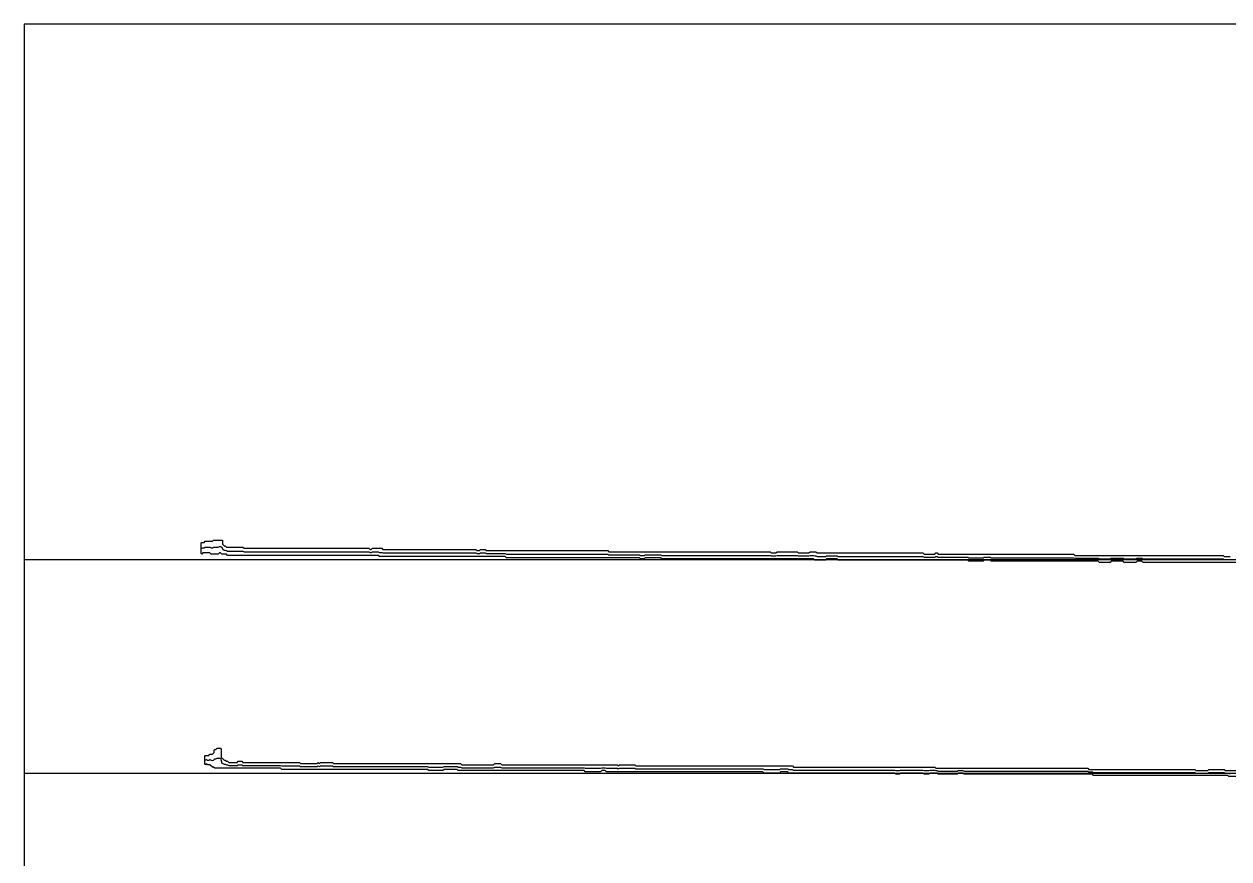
# Model space of a CAD drawing. Extents: x 0 to 57.2, y 0 to 39.6.
# Drawn here: x 0 to 28.58, y 19.8 to 39.6 of the extents above; entities that cross this region are included whole.
import ezdxf

# ---------------------------------------------------------------- set-up
doc = ezdxf.new("R2010")
doc.units = 13
for name, color, linetype in [('DESIGN_SCAN_PATH', 5, 'Continuous'), ('SEM_FRAME', 8, 'Continuous'), ('SEM_OBSERVED_CENTERLINES', 3, 'Continuous'), ('SEM_OBSERVED_CONTOURS', 2, 'Continuous')]:
    doc.layers.add(name, color=color, linetype=linetype)

msp = doc.modelspace()

# ---------------------------------------------------------------- linework, layer by layer
at = {"layer": 'DESIGN_SCAN_PATH'}
for points in [[(0, 26.90524), (50, 26.90524)], [(50, 21.82562), (0, 21.82562)]]:
    msp.add_lwpolyline(points, dxfattribs=at)
at = {"layer": 'SEM_FRAME'}
msp.add_lwpolyline([(0, 0), (57.15968, 0), (57.15968, 39.60429), (0, 39.60429)], close=True, dxfattribs=at)
at = {"layer": 'SEM_OBSERVED_CENTERLINES'}
for points in [[(4.21441, 27.170385), (4.24232, 27.18434), (4.27023, 27.18434), (4.29814, 27.198295), (4.32605, 27.198295), (4.35396, 27.198295), (4.38187, 27.198295), (4.40978, 27.198295), (4.43769, 27.18434), (4.4656, 27.18434), (4.49351, 27.198295), (4.52142, 27.198295), (4.54933, 27.198295), (4.57724, 27.198295), (4.60515, 27.198295), (4.63306, 27.21225), (4.66097, 27.21225), (4.68888, 27.198295), (4.71679, 27.142475), (4.7447, 27.12852), (4.77261, 27.12852), (4.80052, 27.114565), (4.82843, 27.10061), (4.85634, 27.10061), (4.88425, 27.10061), (4.91216, 27.10061), (4.94007, 27.10061), (4.96798, 27.10061), (4.99589, 27.10061), (5.0238, 27.10061), (5.05171, 27.10061), (5.07962, 27.10061), (5.10753, 27.10061), (5.13544, 27.10061), (5.16335, 27.10061), (5.19126, 27.10061), (5.21917, 27.086655), (5.24708, 27.086655), (5.27499, 27.086655), (5.3029, 27.086655), (5.33081, 27.086655), (5.35872, 27.086655), (5.38663, 27.086655), (5.41454, 27.086655), (5.44245, 27.086655), (5.47036, 27.086655), (5.49827, 27.086655), (5.52618, 27.086655), (5.55409, 27.086655), (5.582, 27.086655), (5.60991, 27.086655), (5.63782, 27.086655), (5.66573, 27.086655), (5.69364, 27.086655), (5.72155, 27.086655), (5.74946, 27.086655), (5.77737, 27.086655), (5.80528, 27.086655), (5.83319, 27.086655), (5.8611, 27.086655), (5.88901, 27.086655), (5.91692, 27.086655), (5.94483, 27.086655), (5.97274, 27.086655), (6.00065, 27.086655), (6.02856, 27.086655), (6.05647, 27.086655), (6.08438, 27.086655), (6.11229, 27.086655), (6.1402, 27.086655), (6.16811, 27.086655), (6.19602, 27.086655), (6.22393, 27.086655), (6.25184, 27.086655), (6.27975, 27.086655), (6.30766, 27.086655), (6.33557, 27.086655), (6.36348, 27.086655), (6.39139, 27.086655), (6.4193, 27.086655), (6.44721, 27.086655), (6.47512, 27.086655), (6.50303, 27.086655), (6.53094, 27.086655), (6.55885, 27.086655), (6.58676, 27.086655), (6.61467, 27.086655), (6.64258, 27.086655), (6.67049, 27.086655), (6.6984, 27.086655), (6.72631, 27.086655), (6.75422, 27.086655), (6.78213, 27.086655), (6.81004, 27.086655), (6.83795, 27.086655), (6.86586, 27.086655), (6.89377, 27.086655), (6.92168, 27.086655), (6.94959, 27.086655), (6.9775, 27.086655), (7.00541, 27.086655), (7.03332, 27.086655), (7.06123, 27.086655), (7.08914, 27.086655), (7.11705, 27.086655), (7.14496, 27.086655), (7.17287, 27.086655), (7.20078, 27.086655), (7.22869, 27.086655), (7.2566, 27.086655), (7.28451, 27.086655), (7.31242, 27.086655), (7.34033, 27.086655), (7.36824, 27.086655), (7.39615, 27.086655), (7.42406, 27.086655), (7.45197, 27.086655), (7.47988, 27.086655), (7.50779, 27.086655), (7.5357, 27.086655), (7.56361, 27.086655), (7.59152, 27.086655), (7.61943, 27.086655), (7.64734, 27.086655), (7.67525, 27.086655), (7.70316, 27.086655), (7.73107, 27.086655), (7.75898, 27.086655), (7.78689, 27.086655), (7.8148, 27.086655), (7.84271, 27.086655), (7.87062, 27.086655), (7.89853, 27.086655), (7.92644, 27.086655), (7.95435, 27.086655), (7.98226, 27.086655), (8.01017, 27.086655), (8.03808, 27.086655), (8.06599, 27.086655), (8.0939, 27.086655), (8.12181, 27.086655), (8.14972, 27.086655), (8.17763, 27.086655), (8.20554, 27.0727), (8.23345, 27.0727), (8.26136, 27.086655), (8.28927, 27.086655), (8.31718, 27.086655), (8.34509, 27.086655), (8.373, 27.086655), (8.40091, 27.086655), (8.42882, 27.0727), (8.45673, 27.0727), (8.48464, 27.0727), (8.51255, 27.058745), (8.54046, 27.058745), (8.56837, 27.058745), (8.59628, 27.058745), (8.62419, 27.058745), (8.6521, 27.058745), (8.68001, 27.058745), (8.70792, 27.058745), (8.73583, 27.058745), (8.76374, 27.058745), (8.79165, 27.058745), (8.81956, 27.058745), (8.84747, 27.058745), (8.87538, 27.058745), (8.90329, 27.058745), (8.9312, 27.058745), (8.95911, 27.058745), (8.98702, 27.058745), (9.01493, 27.058745), (9.04284, 27.058745), (9.07075, 27.058745), (9.09866, 27.058745), (9.12657, 27.058745), (9.15448, 27.058745), (9.18239, 27.058745), (9.2103, 27.058745), (9.23821, 27.058745), (9.26612, 27.058745), (9.29403, 27.058745), (9.32194, 27.058745), (9.34985, 27.058745), (9.37776, 27.058745), (9.40567, 27.058745), (9.43358, 27.058745), (9.46149, 27.058745), (9.4894, 27.058745), (9.51731, 27.058745), (9.54522, 27.058745), (9.57313, 27.058745), (9.60104, 27.058745), (9.62895, 27.058745), (9.65686, 27.058745), (9.68477, 27.058745), (9.71268, 27.058745), (9.74059, 27.058745), (9.7685, 27.058745), (9.79641, 27.058745), (9.82432, 27.058745), (9.85223, 27.058745), (9.88014, 27.058745), (9.90805, 27.058745), (9.93596, 27.058745), (9.96387, 27.058745), (9.99178, 27.058745), (10.01969, 27.058745), (10.0476, 27.058745), (10.07551, 27.058745), (10.10342, 27.058745), (10.13133, 27.058745), (10.15924, 27.058745), (10.18715, 27.058745), (10.21506, 27.058745), (10.24297, 27.058745), (10.27088, 27.058745), (10.29879, 27.058745), (10.3267, 27.058745), (10.35461, 27.058745), (10.38252, 27.058745), (10.41043, 27.058745), (10.43834, 27.058745), (10.46625, 27.058745), (10.49416, 27.058745), (10.52207, 27.058745), (10.54998, 27.058745), (10.57789, 27.058745), (10.6058, 27.058745), (10.63371, 27.058745), (10.66162, 27.058745), (10.68953, 27.058745), (10.71744, 27.058745), (10.74535, 27.04479), (10.77326, 27.04479), (10.80117, 27.04479), (10.82908, 27.058745), (10.85699, 27.058745), (10.8849, 27.058745), (10.91281, 27.058745), (10.94072, 27.058745), (10.96863, 27.04479), (10.99654, 27.04479), (11.02445, 27.04479), (11.05236, 27.04479), (11.08027, 27.04479), (11.10818, 27.04479), (11.13609, 27.04479), (11.164, 27.04479), (11.19191, 27.04479), (11.21982, 27.04479), (11.24773, 27.04479), (11.27564, 27.04479), (11.30355, 27.04479), (11.33146, 27.04479), (11.35937, 27.04479), (11.38728, 27.04479), (11.41519, 27.04479), (11.4431, 27.030835), (11.47101, 27.030835), (11.49892, 27.030835), (11.52683, 27.030835), (11.55474, 27.030835), (11.58265, 27.030835), (11.61056, 27.030835), (11.63847, 27.030835), (11.66638, 27.030835), (11.69429, 27.030835), (11.7222, 27.030835), (11.75011, 27.030835), (11.77802, 27.030835), (11.80593, 27.030835), (11.83384, 27.030835), (11.86175, 27.030835), (11.88966, 27.030835), (11.91757, 27.030835), (11.94548, 27.030835), (11.97339, 27.030835), (12.0013, 27.030835), (12.02921, 27.030835), (12.05712, 27.030835), (12.08503, 27.030835), (12.11294, 27.030835), (12.14085, 27.030835), (12.16876, 27.030835), (12.19667, 27.030835), (12.22458, 27.030835), (12.25249, 27.030835), (12.2804, 27.030835), (12.30831, 27.030835), (12.33622, 27.030835), (12.36413, 27.030835), (12.39204, 27.030835), (12.41995, 27.030835), (12.44786, 27.030835), (12.47577, 27.030835), (12.50368, 27.030835), (12.53159, 27.030835), (12.5595, 27.030835), (12.58741, 27.030835), (12.61532, 27.030835), (12.64323, 27.030835), (12.67114, 27.030835), (12.69905, 27.030835), (12.72696, 27.030835), (12.75487, 27.030835), (12.78278, 27.030835), (12.81069, 27.030835), (12.8386, 27.030835), (12.86651, 27.030835), (12.89442, 27.030835), (12.92233, 27.030835), (12.95024, 27.030835), (12.97815, 27.030835), (13.00606, 27.030835), (13.03397, 27.030835), (13.06188, 27.030835), (13.08979, 27.030835), (13.1177, 27.030835), (13.14561, 27.030835), (13.17352, 27.030835), (13.20143, 27.030835), (13.22934, 27.030835), (13.25725, 27.030835), (13.28516, 27.030835), (13.31307, 27.030835), (13.34098, 27.030835), (13.36889, 27.030835), (13.3968, 27.030835), (13.42471, 27.030835), (13.45262, 27.030835), (13.48053, 27.030835), (13.50844, 27.030835), (13.53635, 27.030835), (13.56426, 27.030835), (13.59217, 27.030835), (13.62008, 27.030835), (13.64799, 27.030835), (13.6759, 27.030835), (13.70381, 27.030835), (13.73172, 27.030835), (13.75963, 27.030835), (13.78754, 27.030835), (13.81545, 27.030835), (13.84336, 27.030835), (13.87127, 27.01688), (13.89918, 27.01688), (13.92709, 27.01688), (13.955, 27.01688), (13.98291, 27.01688), (14.01082, 27.01688), (14.03873, 27.01688), (14.06664, 27.01688), (14.09455, 27.01688), (14.12246, 27.01688), (14.15037, 27.01688), (14.17828, 27.01688), (14.20619, 27.01688), (14.2341, 27.01688), (14.26201, 27.01688), (14.28992, 27.01688), (14.31783, 27.01688), (14.34574, 27.01688), (14.37365, 27.01688), (14.40156, 27.01688), (14.42947, 27.01688), (14.45738, 27.01688), (14.48529, 27.01688), (14.5132, 27.01688), (14.54111, 27.01688), (14.56902, 27.01688), (14.59693, 27.01688), (14.62484, 27.002925), (14.65275, 27.002925), (14.68066, 27.002925), (14.70857, 27.002925), (14.73648, 27.01688), (14.76439, 27.01688), (14.7923, 27.01688), (14.82021, 27.01688), (14.84812, 27.01688), (14.87603, 27.01688), (14.90394, 27.01688), (14.93185, 27.01688), (14.95976, 27.01688), (14.98767, 27.01688), (15.01558, 27.01688), (15.04349, 27.01688), (15.0714, 27.01688), (15.09931, 27.01688), (15.12722, 27.002925), (15.15513, 27.002925), (15.18304, 27.002925), (15.21095, 27.002925), (15.23886, 27.002925), (15.26677, 27.002925), (15.29468, 27.002925), (15.32259, 27.002925), (15.3505, 27.002925), (15.37841, 27.002925), (15.40632, 27.002925), (15.43423, 27.002925), (15.46214, 27.002925), (15.49005, 27.002925), (15.51796, 27.002925), (15.54587, 27.002925), (15.57378, 27.002925), (15.60169, 27.002925), (15.6296, 27.002925), (15.65751, 27.002925), (15.68542, 27.002925), (15.71333, 27.002925), (15.74124, 27.002925), (15.76915, 27.002925), (15.79706, 27.002925), (15.82497, 27.002925), (15.85288, 27.002925), (15.88079, 27.002925), (15.9087, 27.002925), (15.93661, 27.002925), (15.96452, 27.002925), (15.99243, 27.002925), (16.02034, 27.002925), (16.04825, 27.002925), (16.07616, 27.002925), (16.10407, 27.002925), (16.13198, 27.002925), (16.15989, 27.002925), (16.1878, 27.002925), (16.21571, 27.002925), (16.24362, 27.002925), (16.27153, 27.002925), (16.29944, 27.002925), (16.32735, 27.002925), (16.35526, 27.002925), (16.38317, 27.002925), (16.41108, 27.002925), (16.43899, 27.002925), (16.4669, 27.002925), (16.49481, 27.002925), (16.52272, 27.002925), (16.55063, 27.002925), (16.57854, 27.002925), (16.60645, 27.002925), (16.63436, 27.002925), (16.66227, 27.002925), (16.69018, 27.002925), (16.71809, 27.002925), (16.746, 27.002925), (16.77391, 27.002925), (16.80182, 27.002925), (16.82973, 27.002925), (16.85764, 27.002925), (16.88555, 27.002925), (16.91346, 27.002925), (16.94137, 27.002925), (16.96928, 27.002925), (16.99719, 27.002925), (17.0251, 27.002925), (17.05301, 27.002925), (17.08092, 27.002925), (17.10883, 27.002925), (17.13674, 27.002925), (17.16465, 27.002925), (17.19256, 27.002925), (17.22047, 27.002925), (17.24838, 27.002925), (17.27629, 27.002925), (17.3042, 27.002925), (17.33211, 27.002925), (17.36002, 27.002925), (17.38793, 27.002925), (17.41584, 27.002925), (17.44375, 27.002925), (17.47166, 27.002925), (17.49957, 27.002925), (17.52748, 27.002925), (17.55539, 27.002925), (17.5833, 27.002925), (17.61121, 27.002925), (17.63912, 27.002925), (17.66703, 27.002925), (17.69494, 27.002925), (17.72285, 26.98897), (17.75076, 26.98897), (17.77867, 26.98897), (17.80658, 26.98897), (17.83449, 26.98897), (17.8624, 27.002925), (17.89031, 27.002925), (17.91822, 27.002925), (17.94613, 27.002925), (17.97404, 27.002925), (18.00195, 27.002925), (18.02986, 27.002925), (18.05777, 27.002925), (18.08568, 27.002925), (18.11359, 27.002925), (18.1415, 27.002925), (18.16941, 27.002925), (18.19732, 27.002925), (18.22523, 27.002925), (18.25314, 27.002925), (18.28105, 27.002925), (18.30896, 27.002925), (18.33687, 27.002925), (18.36478, 26.98897), (18.39269, 26.98897), (18.4206, 26.98897), (18.44851, 26.98897), (18.47642, 26.98897), (18.50433, 26.98897), (18.53224, 26.98897), (18.56015, 26.98897), (18.58806, 26.98897), (18.61597, 26.98897), (18.64388, 27.002925), (18.67179, 27.002925), (18.6997, 27.002925), (18.72761, 27.002925), (18.75552, 26.98897), (18.78343, 26.98897), (18.81134, 26.975015), (18.83925, 26.975015), (18.86716, 26.975015), (18.89507, 26.975015), (18.92298, 26.975015), (18.95089, 26.975015), (18.9788, 26.975015), (19.00671, 26.975015), (19.03462, 26.98897), (19.06253, 26.98897), (19.09044, 26.98897), (19.11835, 26.98897), (19.14626, 26.98897), (19.17417, 26.98897), (19.20208, 26.98897), (19.22999, 26.98897), (19.2579, 26.98897), (19.28581, 26.98897), (19.31372, 26.975015), (19.34163, 26.975015), (19.36954, 26.975015), (19.39745, 26.975015), (19.42536, 26.975015), (19.45327, 26.975015), (19.48118, 26.975015), (19.50909, 26.975015), (19.537, 26.975015), (19.56491, 26.975015), (19.59282, 26.975015), (19.62073, 26.975015), (19.64864, 26.975015), (19.67655, 26.975015), (19.70446, 26.975015), (19.73237, 26.975015), (19.76028, 26.975015), (19.78819, 26.975015), (19.8161, 26.975015), (19.84401, 26.975015), (19.87192, 26.975015), (19.89983, 26.975015), (19.92774, 26.975015), (19.95565, 26.975015), (19.98356, 26.975015), (20.01147, 26.975015), (20.03938, 26.975015), (20.06729, 26.975015), (20.0952, 26.975015), (20.12311, 26.975015), (20.15102, 26.975015), (20.17893, 26.975015), (20.20684, 26.975015), (20.23475, 26.975015), (20.26266, 26.975015), (20.29057, 26.975015), (20.31848, 26.975015), (20.34639, 26.975015), (20.3743, 26.975015), (20.40221, 26.975015), (20.43012, 26.975015), (20.45803, 26.975015), (20.48594, 26.975015), (20.51385, 26.975015), (20.54176, 26.975015), (20.56967, 26.975015), (20.59758, 26.975015), (20.62549, 26.975015), (20.6534, 26.975015), (20.68131, 26.975015), (20.70922, 26.975015), (20.73713, 26.975015), (20.76504, 26.975015), (20.79295, 26.975015), (20.82086, 26.975015), (20.84877, 26.975015), (20.87668, 26.975015), (20.90459, 26.975015), (20.9325, 26.975015), (20.96041, 26.975015), (20.98832, 26.975015), (21.01623, 26.975015), (21.04414, 26.975015), (21.07205, 26.975015), (21.09996, 26.975015), (21.12787, 26.975015), (21.15578, 26.975015), (21.18369, 26.975015), (21.2116, 26.975015), (21.23951, 26.975015), (21.26742, 26.975015), (21.29533, 26.975015), (21.32324, 26.975015), (21.35115, 26.96106), (21.37906, 26.96106), (21.40697, 26.96106), (21.43488, 26.96106), (21.46279, 26.96106), (21.4907, 26.96106), (21.51861, 26.96106), (21.54652, 26.96106), (21.57443, 26.96106), (21.60234, 26.96106), (21.63025, 26.975015), (21.65816, 26.975015), (21.68607, 26.96106), (21.71398, 26.96106), (21.74189, 26.96106), (21.7698, 26.96106), (21.79771, 26.96106), (21.82562, 26.96106), (21.85353, 26.96106), (21.88144, 26.96106), (21.90935, 26.96106), (21.93726, 26.96106), (21.96517, 26.96106), (21.99308, 26.96106), (22.02099, 26.96106), (22.0489, 26.96106), (22.07681, 26.96106), (22.10472, 26.96106), (22.13263, 26.96106), (22.16054, 26.96106), (22.18845, 26.96106), (22.21636, 26.96106), (22.24427, 26.96106), (22.27218, 26.96106), (22.30009, 26.96106), (22.328, 26.96106), (22.35591, 26.96106), (22.38382, 26.96106), (22.41173, 26.947105), (22.43964, 26.947105), (22.46755, 26.947105), (22.49546, 26.947105), (22.52337, 26.947105), (22.55128, 26.947105), (22.57919, 26.947105), (22.6071, 26.947105), (22.63501, 26.947105), (22.66292, 26.947105), (22.69083, 26.947105), (22.71874, 26.947105), (22.74665, 26.947105), (22.77456, 26.96106), (22.80247, 26.96106), (22.83038, 26.96106), (22.85829, 26.96106), (22.8862, 26.96106), (22.91411, 26.96106), (22.94202, 26.947105), (22.96993, 26.947105), (22.99784, 26.947105), (23.02575, 26.947105), (23.05366, 26.947105), (23.08157, 26.947105), (23.10948, 26.947105), (23.13739, 26.947105), (23.1653, 26.947105), (23.19321, 26.947105), (23.22112, 26.947105), (23.24903, 26.947105), (23.27694, 26.947105), (23.30485, 26.947105), (23.33276, 26.947105), (23.36067, 26.947105), (23.38858, 26.947105), (23.41649, 26.947105), (23.4444, 26.947105), (23.47231, 26.947105), (23.50022, 26.947105), (23.52813, 26.947105), (23.55604, 26.947105), (23.58395, 26.947105), (23.61186, 26.947105), (23.63977, 26.947105), (23.66768, 26.947105), (23.69559, 26.947105), (23.7235, 26.947105), (23.75141, 26.947105), (23.77932, 26.947105), (23.80723, 26.947105), (23.83514, 26.947105), (23.86305, 26.947105), (23.89096, 26.947105), (23.91887, 26.947105), (23.94678, 26.947105), (23.97469, 26.947105), (24.0026, 26.947105), (24.03051, 26.947105), (24.05842, 26.947105), (24.08633, 26.947105), (24.11424, 26.947105), (24.14215, 26.947105), (24.17006, 26.947105), (24.19797, 26.947105), (24.22588, 26.947105), (24.25379, 26.947105), (24.2817, 26.947105), (24.30961, 26.947105), (24.33752, 26.947105), (24.36543, 26.947105), (24.39334, 26.947105), (24.42125, 26.947105), (24.44916, 26.947105), (24.47707, 26.947105), (24.50498, 26.947105), (24.53289, 26.947105), (24.5608, 26.947105), (24.58871, 26.947105), (24.61662, 26.947105), (24.64453, 26.947105), (24.67244, 26.947105), (24.70035, 26.947105), (24.72826, 26.947105), (24.75617, 26.947105), (24.78408, 26.947105), (24.81199, 26.947105), (24.8399, 26.947105), (24.86781, 26.947105), (24.89572, 26.947105), (24.92363, 26.93315), (24.95154, 26.93315), (24.97945, 26.93315), (25.00736, 26.93315), (25.03527, 26.93315), (25.06318, 26.93315), (25.09109, 26.93315), (25.119, 26.93315), (25.14691, 26.93315), (25.17482, 26.93315), (25.20273, 26.93315), (25.23064, 26.93315), (25.25855, 26.93315), (25.28646, 26.93315), (25.31437, 26.93315), (25.34228, 26.93315), (25.37019, 26.93315), (25.3981, 26.93315), (25.42601, 26.93315), (25.45392, 26.93315), (25.48183, 26.93315), (25.50974, 26.919195), (25.53765, 26.919195), (25.56556, 26.919195), (25.59347, 26.919195), (25.62138, 26.919195), (25.64929, 26.919195), (25.6772, 26.919195), (25.70511, 26.919195), (25.73302, 26.919195), (25.76093, 26.919195), (25.78884, 26.93315), (25.81675, 26.93315), (25.84466, 26.93315), (25.87257, 26.93315), (25.90048, 26.93315), (25.92839, 26.93315), (25.9563, 26.93315), (25.98421, 26.93315), (26.01212, 26.93315), (26.04003, 26.93315), (26.06794, 26.93315), (26.09585, 26.919195), (26.12376, 26.919195), (26.15167, 26.919195), (26.17958, 26.919195), (26.20749, 26.919195), (26.2354, 26.919195), (26.26331, 26.919195), (26.29122, 26.919195), (26.31913, 26.919195), (26.34704, 26.919195), (26.37495, 26.919195), (26.40286, 26.93315), (26.43077, 26.93315), (26.45868, 26.93315), (26.48659, 26.93315), (26.5145, 26.93315), (26.54241, 26.919195), (26.57032, 26.919195), (26.59823, 26.919195), (26.62614, 26.919195), (26.65405, 26.919195), (26.68196, 26.919195), (26.70987, 26.919195), (26.73778, 26.919195), (26.76569, 26.919195), (26.7936, 26.919195), (26.82151, 26.919195), (26.84942, 26.919195), (26.87733, 26.919195), (26.90524, 26.919195), (26.93315, 26.919195), (26.96106, 26.919195), (26.98897, 26.919195), (27.01688, 26.919195), (27.04479, 26.919195), (27.0727, 26.919195), (27.10061, 26.919195), (27.12852, 26.919195), (27.15643, 26.919195), (27.18434, 26.919195), (27.21225, 26.919195), (27.24016, 26.919195), (27.26807, 26.919195), (27.29598, 26.919195), (27.32389, 26.919195), (27.3518, 26.919195), (27.37971, 26.919195), (27.40762, 26.919195), (27.43553, 26.919195), (27.46344, 26.919195), (27.49135, 26.919195), (27.51926, 26.919195), (27.54717, 26.919195), (27.57508, 26.919195), (27.60299, 26.919195), (27.6309, 26.919195), (27.65881, 26.919195), (27.68672, 26.919195), (27.71463, 26.919195), (27.74254, 26.919195), (27.77045, 26.919195), (27.79836, 26.919195), (27.82627, 26.919195), (27.85418, 26.919195), (27.88209, 26.919195), (27.91, 26.919195), (27.93791, 26.919195), (27.96582, 26.919195), (27.99373, 26.919195), (28.02164, 26.919195), (28.04955, 26.919195), (28.07746, 26.919195), (28.10537, 26.919195), (28.13328, 26.919195), (28.16119, 26.919195), (28.1891, 26.919195), (28.21701, 26.919195), (28.24492, 26.919195), (28.27283, 26.919195), (28.30074, 26.919195), (28.32865, 26.919195), (28.35656, 26.919195), (28.38447, 26.919195), (28.41238, 26.919195), (28.44029, 26.919195), (28.4682, 26.90524), (28.49611, 26.90524), (28.52402, 26.90524), (28.55193, 26.90524), (28.57984, 26.90524), (28.60775, 26.90524)], [(4.29814, 22.146585), (4.32605, 22.16054), (4.35396, 22.146585), (4.38187, 22.146585), (4.40978, 22.16054), (4.43769, 22.146585), (4.4656, 22.13263), (4.49351, 22.146585), (4.52142, 22.174495), (4.54933, 22.174495), (4.57724, 22.18845), (4.60515, 22.18845), (4.63306, 22.18845), (4.66097, 22.18845), (4.68888, 22.07681), (4.71679, 22.062855), (4.7447, 22.0489), (4.77261, 22.0489), (4.80052, 22.034945), (4.82843, 22.034945), (4.85634, 22.02099), (4.88425, 22.02099), (4.91216, 22.02099), (4.94007, 22.02099), (4.96798, 22.02099), (4.99589, 22.02099), (5.0238, 22.02099), (5.05171, 22.02099), (5.07962, 22.034945), (5.10753, 22.034945), (5.13544, 22.034945), (5.16335, 22.034945), (5.19126, 22.02099), (5.21917, 22.02099), (5.24708, 22.02099), (5.27499, 22.02099), (5.3029, 22.02099), (5.33081, 22.02099), (5.35872, 22.02099), (5.38663, 22.02099), (5.41454, 22.02099), (5.44245, 22.02099), (5.47036, 22.02099), (5.49827, 22.02099), (5.52618, 22.02099), (5.55409, 22.02099), (5.582, 22.02099), (5.60991, 22.02099), (5.63782, 22.02099), (5.66573, 22.02099), (5.69364, 22.02099), (5.72155, 22.02099), (5.74946, 22.02099), (5.77737, 22.02099), (5.80528, 22.02099), (5.83319, 22.02099), (5.8611, 22.02099), (5.88901, 22.02099), (5.91692, 22.02099), (5.94483, 22.02099), (5.97274, 22.02099), (6.00065, 22.02099), (6.02856, 22.02099), (6.05647, 22.02099), (6.08438, 22.02099), (6.11229, 22.007035), (6.1402, 22.007035), (6.16811, 22.007035), (6.19602, 22.007035), (6.22393, 22.007035), (6.25184, 22.007035), (6.27975, 22.007035), (6.30766, 22.007035), (6.33557, 22.007035), (6.36348, 22.007035), (6.39139, 22.007035), (6.4193, 22.007035), (6.44721, 22.007035), (6.47512, 22.007035), (6.50303, 22.007035), (6.53094, 22.007035), (6.55885, 21.99308), (6.58676, 21.99308), (6.61467, 21.99308), (6.64258, 21.99308), (6.67049, 21.99308), (6.6984, 21.99308), (6.72631, 21.99308), (6.75422, 21.99308), (6.78213, 21.99308), (6.81004, 21.99308), (6.83795, 21.99308), (6.86586, 21.99308), (6.89377, 21.99308), (6.92168, 21.99308), (6.94959, 21.99308), (6.9775, 22.007035), (7.00541, 21.99308), (7.03332, 22.007035), (7.06123, 22.007035), (7.08914, 22.007035), (7.11705, 22.007035), (7.14496, 22.007035), (7.17287, 22.007035), (7.20078, 22.007035), (7.22869, 22.007035), (7.2566, 22.007035), (7.28451, 22.007035), (7.31242, 22.007035), (7.34033, 21.99308), (7.36824, 21.99308), (7.39615, 21.99308), (7.42406, 21.99308), (7.45197, 21.99308), (7.47988, 21.99308), (7.50779, 21.99308), (7.5357, 21.99308), (7.56361, 21.99308), (7.59152, 21.99308), (7.61943, 21.99308), (7.64734, 21.99308), (7.67525, 21.99308), (7.70316, 21.99308), (7.73107, 21.99308), (7.75898, 21.99308), (7.78689, 21.99308), (7.8148, 21.99308), (7.84271, 21.99308), (7.87062, 21.99308), (7.89853, 21.99308), (7.92644, 21.99308), (7.95435, 21.99308), (7.98226, 21.99308), (8.01017, 21.99308), (8.03808, 21.99308), (8.06599, 21.99308), (8.0939, 21.99308), (8.12181, 21.99308), (8.14972, 21.99308), (8.17763, 21.99308), (8.20554, 21.99308), (8.23345, 21.99308), (8.26136, 21.99308), (8.28927, 21.99308), (8.31718, 21.99308), (8.34509, 21.99308), (8.373, 21.99308), (8.40091, 21.99308), (8.42882, 21.99308), (8.45673, 21.99308), (8.48464, 21.99308), (8.51255, 21.99308), (8.54046, 21.99308), (8.56837, 21.99308), (8.59628, 21.99308), (8.62419, 21.99308), (8.6521, 21.99308), (8.68001, 21.99308), (8.70792, 21.99308), (8.73583, 21.99308), (8.76374, 21.99308), (8.79165, 21.99308), (8.81956, 21.99308), (8.84747, 21.99308), (8.87538, 21.99308), (8.90329, 21.99308), (8.9312, 21.99308), (8.95911, 21.99308), (8.98702, 21.99308), (9.01493, 21.99308), (9.04284, 21.99308), (9.07075, 21.99308), (9.09866, 21.99308), (9.12657, 21.99308), (9.15448, 21.99308), (9.18239, 21.99308), (9.2103, 21.99308), (9.23821, 21.99308), (9.26612, 21.99308), (9.29403, 21.99308), (9.32194, 21.99308), (9.34985, 21.99308), (9.37776, 21.99308), (9.40567, 21.99308), (9.43358, 21.99308), (9.46149, 21.99308), (9.4894, 21.99308), (9.51731, 21.99308), (9.54522, 21.99308), (9.57313, 21.99308), (9.60104, 21.979125), (9.62895, 21.979125), (9.65686, 21.979125), (9.68477, 21.979125), (9.71268, 21.979125), (9.74059, 21.979125), (9.7685, 21.979125), (9.79641, 21.979125), (9.82432, 21.979125), (9.85223, 21.979125), (9.88014, 21.979125), (9.90805, 21.979125), (9.93596, 21.979125), (9.96387, 21.99308), (9.99178, 21.99308), (10.01969, 21.99308), (10.0476, 21.99308), (10.07551, 21.99308), (10.10342, 21.99308), (10.13133, 21.99308), (10.15924, 21.99308), (10.18715, 21.99308), (10.21506, 21.99308), (10.24297, 21.99308), (10.27088, 21.99308), (10.29879, 21.979125), (10.3267, 21.979125), (10.35461, 21.979125), (10.38252, 21.96517), (10.41043, 21.96517), (10.43834, 21.96517), (10.46625, 21.96517), (10.49416, 21.96517), (10.52207, 21.96517), (10.54998, 21.96517), (10.57789, 21.96517), (10.6058, 21.96517), (10.63371, 21.96517), (10.66162, 21.96517), (10.68953, 21.96517), (10.71744, 21.96517), (10.74535, 21.96517), (10.77326, 21.96517), (10.80117, 21.96517), (10.82908, 21.96517), (10.85699, 21.96517), (10.8849, 21.96517), (10.91281, 21.96517), (10.94072, 21.96517), (10.96863, 21.96517), (10.99654, 21.96517), (11.02445, 21.96517), (11.05236, 21.96517), (11.08027, 21.96517), (11.10818, 21.96517), (11.13609, 21.96517), (11.164, 21.979125), (11.19191, 21.979125), (11.21982, 21.979125), (11.24773, 21.979125), (11.27564, 21.979125), (11.30355, 21.979125), (11.33146, 21.96517), (11.35937, 21.96517), (11.38728, 21.96517), (11.41519, 21.96517), (11.4431, 21.96517), (11.47101, 21.96517), (11.49892, 21.96517), (11.52683, 21.96517), (11.55474, 21.96517), (11.58265, 21.96517), (11.61056, 21.96517), (11.63847, 21.96517), (11.66638, 21.96517), (11.69429, 21.96517), (11.7222, 21.96517), (11.75011, 21.96517), (11.77802, 21.96517), (11.80593, 21.96517), (11.83384, 21.96517), (11.86175, 21.96517), (11.88966, 21.96517), (11.91757, 21.96517), (11.94548, 21.96517), (11.97339, 21.96517), (12.0013, 21.96517), (12.02921, 21.96517), (12.05712, 21.96517), (12.08503, 21.96517), (12.11294, 21.96517), (12.14085, 21.96517), (12.16876, 21.96517), (12.19667, 21.96517), (12.22458, 21.96517), (12.25249, 21.96517), (12.2804, 21.96517), (12.30831, 21.96517), (12.33622, 21.96517), (12.36413, 21.96517), (12.39204, 21.96517), (12.41995, 21.96517), (12.44786, 21.96517), (12.47577, 21.96517), (12.50368, 21.96517), (12.53159, 21.96517), (12.5595, 21.96517), (12.58741, 21.96517), (12.61532, 21.96517), (12.64323, 21.96517), (12.67114, 21.96517), (12.69905, 21.96517), (12.72696, 21.96517), (12.75487, 21.96517), (12.78278, 21.96517), (12.81069, 21.96517), (12.8386, 21.96517), (12.86651, 21.96517), (12.89442, 21.96517), (12.92233, 21.96517), (12.95024, 21.96517), (12.97815, 21.96517), (13.00606, 21.96517), (13.03397, 21.96517), (13.06188, 21.96517), (13.08979, 21.96517), (13.1177, 21.96517), (13.14561, 21.96517), (13.17352, 21.96517), (13.20143, 21.96517), (13.22934, 21.96517), (13.25725, 21.96517), (13.28516, 21.96517), (13.31307, 21.951215), (13.34098, 21.951215), (13.36889, 21.951215), (13.3968, 21.951215), (13.42471, 21.951215), (13.45262, 21.951215), (13.48053, 21.951215), (13.50844, 21.951215), (13.53635, 21.951215), (13.56426, 21.951215), (13.59217, 21.951215), (13.62008, 21.951215), (13.64799, 21.951215), (13.6759, 21.951215), (13.70381, 21.96517), (13.73172, 21.96517), (13.75963, 21.96517), (13.78754, 21.96517), (13.81545, 21.951215), (13.84336, 21.951215), (13.87127, 21.951215), (13.89918, 21.951215), (13.92709, 21.951215), (13.955, 21.951215), (13.98291, 21.951215), (14.01082, 21.951215), (14.03873, 21.951215), (14.06664, 21.951215), (14.09455, 21.93726), (14.12246, 21.951215), (14.15037, 21.951215), (14.17828, 21.951215), (14.20619, 21.951215), (14.2341, 21.951215), (14.26201, 21.951215), (14.28992, 21.951215), (14.31783, 21.951215), (14.34574, 21.951215), (14.37365, 21.951215), (14.40156, 21.951215), (14.42947, 21.951215), (14.45738, 21.951215), (14.48529, 21.951215), (14.5132, 21.93726), (14.54111, 21.93726), (14.56902, 21.93726), (14.59693, 21.93726), (14.62484, 21.93726), (14.65275, 21.93726), (14.68066, 21.93726), (14.70857, 21.93726), (14.73648, 21.93726), (14.76439, 21.93726), (14.7923, 21.93726), (14.82021, 21.93726), (14.84812, 21.93726), (14.87603, 21.93726), (14.90394, 21.93726), (14.93185, 21.93726), (14.95976, 21.93726), (14.98767, 21.93726), (15.01558, 21.93726), (15.04349, 21.93726), (15.0714, 21.93726), (15.09931, 21.93726), (15.12722, 21.93726), (15.15513, 21.93726), (15.18304, 21.93726), (15.21095, 21.93726), (15.23886, 21.93726), (15.26677, 21.93726), (15.29468, 21.93726), (15.32259, 21.93726), (15.3505, 21.93726), (15.37841, 21.93726), (15.40632, 21.93726), (15.43423, 21.93726), (15.46214, 21.93726), (15.49005, 21.93726), (15.51796, 21.93726), (15.54587, 21.93726), (15.57378, 21.93726), (15.60169, 21.93726), (15.6296, 21.93726), (15.65751, 21.93726), (15.68542, 21.93726), (15.71333, 21.93726), (15.74124, 21.93726), (15.76915, 21.93726), (15.79706, 21.93726), (15.82497, 21.93726), (15.85288, 21.93726), (15.88079, 21.93726), (15.9087, 21.93726), (15.93661, 21.93726), (15.96452, 21.93726), (15.99243, 21.93726), (16.02034, 21.93726), (16.04825, 21.93726), (16.07616, 21.93726), (16.10407, 21.93726), (16.13198, 21.93726), (16.15989, 21.93726), (16.1878, 21.93726), (16.21571, 21.93726), (16.24362, 21.93726), (16.27153, 21.93726), (16.29944, 21.93726), (16.32735, 21.93726), (16.35526, 21.93726), (16.38317, 21.93726), (16.41108, 21.93726), (16.43899, 21.93726), (16.4669, 21.93726), (16.49481, 21.93726), (16.52272, 21.93726), (16.55063, 21.93726), (16.57854, 21.93726), (16.60645, 21.93726), (16.63436, 21.93726), (16.66227, 21.93726), (16.69018, 21.93726), (16.71809, 21.93726), (16.746, 21.93726), (16.77391, 21.93726), (16.80182, 21.93726), (16.82973, 21.93726), (16.85764, 21.93726), (16.88555, 21.93726), (16.91346, 21.93726), (16.94137, 21.93726), (16.96928, 21.93726), (16.99719, 21.93726), (17.0251, 21.93726), (17.05301, 21.93726), (17.08092, 21.93726), (17.10883, 21.93726), (17.13674, 21.93726), (17.16465, 21.93726), (17.19256, 21.93726), (17.22047, 21.93726), (17.24838, 21.93726), (17.27629, 21.93726), (17.3042, 21.93726), (17.33211, 21.93726), (17.36002, 21.93726), (17.38793, 21.93726), (17.41584, 21.93726), (17.44375, 21.93726), (17.47166, 21.93726), (17.49957, 21.93726), (17.52748, 21.93726), (17.55539, 21.923305), (17.5833, 21.923305), (17.61121, 21.923305), (17.63912, 21.923305), (17.66703, 21.923305), (17.69494, 21.923305), (17.72285, 21.923305), (17.75076, 21.923305), (17.77867, 21.923305), (17.80658, 21.923305), (17.83449, 21.923305), (17.8624, 21.923305), (17.89031, 21.923305), (17.91822, 21.923305), (17.94613, 21.93726), (17.97404, 21.93726), (18.00195, 21.93726), (18.02986, 21.93726), (18.05777, 21.93726), (18.08568, 21.93726), (18.11359, 21.93726), (18.1415, 21.923305), (18.16941, 21.923305), (18.19732, 21.923305), (18.22523, 21.923305), (18.25314, 21.90935), (18.28105, 21.90935), (18.30896, 21.90935), (18.33687, 21.90935), (18.36478, 21.90935), (18.39269, 21.90935), (18.4206, 21.90935), (18.44851, 21.90935), (18.47642, 21.90935), (18.50433, 21.90935), (18.53224, 21.90935), (18.56015, 21.90935), (18.58806, 21.90935), (18.61597, 21.90935), (18.64388, 21.90935), (18.67179, 21.90935), (18.6997, 21.90935), (18.72761, 21.90935), (18.75552, 21.90935), (18.78343, 21.90935), (18.81134, 21.90935), (18.83925, 21.90935), (18.86716, 21.90935), (18.89507, 21.90935), (18.92298, 21.90935), (18.95089, 21.90935), (18.9788, 21.90935), (19.00671, 21.90935), (19.03462, 21.90935), (19.06253, 21.90935), (19.09044, 21.90935), (19.11835, 21.90935), (19.14626, 21.90935), (19.17417, 21.90935), (19.20208, 21.90935), (19.22999, 21.90935), (19.2579, 21.90935), (19.28581, 21.90935), (19.31372, 21.90935), (19.34163, 21.90935), (19.36954, 21.90935), (19.39745, 21.90935), (19.42536, 21.90935), (19.45327, 21.90935), (19.48118, 21.90935), (19.50909, 21.90935), (19.537, 21.90935), (19.56491, 21.90935), (19.59282, 21.90935), (19.62073, 21.90935), (19.64864, 21.90935), (19.67655, 21.90935), (19.70446, 21.90935), (19.73237, 21.90935), (19.76028, 21.90935), (19.78819, 21.90935), (19.8161, 21.90935), (19.84401, 21.90935), (19.87192, 21.90935), (19.89983, 21.90935), (19.92774, 21.90935), (19.95565, 21.90935), (19.98356, 21.90935), (20.01147, 21.90935), (20.03938, 21.90935), (20.06729, 21.90935), (20.0952, 21.90935), (20.12311, 21.90935), (20.15102, 21.90935), (20.17893, 21.90935), (20.20684, 21.90935), (20.23475, 21.90935), (20.26266, 21.90935), (20.29057, 21.90935), (20.31848, 21.90935), (20.34639, 21.90935), (20.3743, 21.90935), (20.40221, 21.90935), (20.43012, 21.90935), (20.45803, 21.90935), (20.48594, 21.90935), (20.51385, 21.90935), (20.54176, 21.90935), (20.56967, 21.90935), (20.59758, 21.90935), (20.62549, 21.90935), (20.6534, 21.90935), (20.68131, 21.895395), (20.70922, 21.895395), (20.73713, 21.895395), (20.76504, 21.895395), (20.79295, 21.90935), (20.82086, 21.90935), (20.84877, 21.90935), (20.87668, 21.90935), (20.90459, 21.90935), (20.9325, 21.90935), (20.96041, 21.90935), (20.98832, 21.90935), (21.01623, 21.90935), (21.04414, 21.90935), (21.07205, 21.90935), (21.09996, 21.90935), (21.12787, 21.90935), (21.15578, 21.90935), (21.18369, 21.90935), (21.2116, 21.90935), (21.23951, 21.90935), (21.26742, 21.90935), (21.29533, 21.90935), (21.32324, 21.90935), (21.35115, 21.895395), (21.37906, 21.895395), (21.40697, 21.895395), (21.43488, 21.895395), (21.46279, 21.895395), (21.4907, 21.90935), (21.51861, 21.90935), (21.54652, 21.90935), (21.57443, 21.90935), (21.60234, 21.90935), (21.63025, 21.895395), (21.65816, 21.895395), (21.68607, 21.88144), (21.71398, 21.88144), (21.74189, 21.88144), (21.7698, 21.88144), (21.79771, 21.88144), (21.82562, 21.88144), (21.85353, 21.88144), (21.88144, 21.88144), (21.90935, 21.88144), (21.93726, 21.88144), (21.96517, 21.88144), (21.99308, 21.88144), (22.02099, 21.88144), (22.0489, 21.88144), (22.07681, 21.88144), (22.10472, 21.88144), (22.13263, 21.88144), (22.16054, 21.895395), (22.18845, 21.895395), (22.21636, 21.895395), (22.24427, 21.895395), (22.27218, 21.895395), (22.30009, 21.88144), (22.328, 21.88144), (22.35591, 21.88144), (22.38382, 21.88144), (22.41173, 21.88144), (22.43964, 21.88144), (22.46755, 21.88144), (22.49546, 21.88144), (22.52337, 21.88144), (22.55128, 21.88144), (22.57919, 21.88144), (22.6071, 21.88144), (22.63501, 21.88144), (22.66292, 21.88144), (22.69083, 21.88144), (22.71874, 21.88144), (22.74665, 21.88144), (22.77456, 21.88144), (22.80247, 21.88144), (22.83038, 21.88144), (22.85829, 21.88144), (22.8862, 21.88144), (22.91411, 21.88144), (22.94202, 21.88144), (22.96993, 21.88144), (22.99784, 21.88144), (23.02575, 21.88144), (23.05366, 21.88144), (23.08157, 21.88144), (23.10948, 21.88144), (23.13739, 21.88144), (23.1653, 21.88144), (23.19321, 21.88144), (23.22112, 21.88144), (23.24903, 21.88144), (23.27694, 21.88144), (23.30485, 21.88144), (23.33276, 21.88144), (23.36067, 21.88144), (23.38858, 21.88144), (23.41649, 21.88144), (23.4444, 21.88144), (23.47231, 21.88144), (23.50022, 21.88144), (23.52813, 21.88144), (23.55604, 21.88144), (23.58395, 21.88144), (23.61186, 21.88144), (23.63977, 21.88144), (23.66768, 21.88144), (23.69559, 21.88144), (23.7235, 21.88144), (23.75141, 21.88144), (23.77932, 21.88144), (23.80723, 21.88144), (23.83514, 21.88144), (23.86305, 21.88144), (23.89096, 21.88144), (23.91887, 21.88144), (23.94678, 21.88144), (23.97469, 21.88144), (24.0026, 21.88144), (24.03051, 21.88144), (24.05842, 21.88144), (24.08633, 21.88144), (24.11424, 21.88144), (24.14215, 21.88144), (24.17006, 21.88144), (24.19797, 21.88144), (24.22588, 21.88144), (24.25379, 21.88144), (24.2817, 21.88144), (24.30961, 21.88144), (24.33752, 21.88144), (24.36543, 21.88144), (24.39334, 21.88144), (24.42125, 21.88144), (24.44916, 21.88144), (24.47707, 21.88144), (24.50498, 21.88144), (24.53289, 21.88144), (24.5608, 21.88144), (24.58871, 21.88144), (24.61662, 21.88144), (24.64453, 21.88144), (24.67244, 21.88144), (24.70035, 21.88144), (24.72826, 21.88144), (24.75617, 21.88144), (24.78408, 21.88144), (24.81199, 21.88144), (24.8399, 21.88144), (24.86781, 21.88144), (24.89572, 21.88144), (24.92363, 21.88144), (24.95154, 21.88144), (24.97945, 21.88144), (25.00736, 21.88144), (25.03527, 21.88144), (25.06318, 21.88144), (25.09109, 21.88144), (25.119, 21.88144), (25.14691, 21.88144), (25.17482, 21.88144), (25.20273, 21.88144), (25.23064, 21.88144), (25.25855, 21.867485), (25.28646, 21.867485), (25.31437, 21.867485), (25.34228, 21.867485), (25.37019, 21.85353), (25.3981, 21.85353), (25.42601, 21.85353), (25.45392, 21.85353), (25.48183, 21.85353), (25.50974, 21.85353), (25.53765, 21.85353), (25.56556, 21.85353), (25.59347, 21.85353), (25.62138, 21.85353), (25.64929, 21.85353), (25.6772, 21.85353), (25.70511, 21.85353), (25.73302, 21.85353), (25.76093, 21.85353), (25.78884, 21.85353), (25.81675, 21.85353), (25.84466, 21.85353), (25.87257, 21.85353), (25.90048, 21.85353), (25.92839, 21.85353), (25.9563, 21.85353), (25.98421, 21.85353), (26.01212, 21.85353), (26.04003, 21.85353), (26.06794, 21.85353), (26.09585, 21.85353), (26.12376, 21.85353), (26.15167, 21.85353), (26.17958, 21.85353), (26.20749, 21.85353), (26.2354, 21.85353), (26.26331, 21.85353), (26.29122, 21.85353), (26.31913, 21.85353), (26.34704, 21.85353), (26.37495, 21.85353), (26.40286, 21.85353), (26.43077, 21.85353), (26.45868, 21.85353), (26.48659, 21.85353), (26.5145, 21.85353), (26.54241, 21.85353), (26.57032, 21.85353), (26.59823, 21.85353), (26.62614, 21.85353), (26.65405, 21.85353), (26.68196, 21.85353), (26.70987, 21.85353), (26.73778, 21.85353), (26.76569, 21.85353), (26.7936, 21.85353), (26.82151, 21.85353), (26.84942, 21.85353), (26.87733, 21.85353), (26.90524, 21.85353), (26.93315, 21.85353), (26.96106, 21.85353), (26.98897, 21.85353), (27.01688, 21.85353), (27.04479, 21.85353), (27.0727, 21.85353), (27.10061, 21.85353), (27.12852, 21.85353), (27.15643, 21.85353), (27.18434, 21.85353), (27.21225, 21.85353), (27.24016, 21.85353), (27.26807, 21.85353), (27.29598, 21.85353), (27.32389, 21.85353), (27.3518, 21.85353), (27.37971, 21.85353), (27.40762, 21.85353), (27.43553, 21.85353), (27.46344, 21.85353), (27.49135, 21.85353), (27.51926, 21.85353), (27.54717, 21.85353), (27.57508, 21.85353), (27.60299, 21.85353), (27.6309, 21.85353), (27.65881, 21.85353), (27.68672, 21.85353), (27.71463, 21.85353), (27.74254, 21.85353), (27.77045, 21.85353), (27.79836, 21.839575), (27.82627, 21.839575), (27.85418, 21.839575), (27.88209, 21.839575), (27.91, 21.839575), (27.93791, 21.839575), (27.96582, 21.839575), (27.99373, 21.839575), (28.02164, 21.839575), (28.04955, 21.839575), (28.07746, 21.839575), (28.10537, 21.85353), (28.13328, 21.85353), (28.16119, 21.85353), (28.1891, 21.85353), (28.21701, 21.85353), (28.24492, 21.85353), (28.27283, 21.85353), (28.30074, 21.85353), (28.32865, 21.85353), (28.35656, 21.85353), (28.38447, 21.85353), (28.41238, 21.85353), (28.44029, 21.85353), (28.4682, 21.85353), (28.49611, 21.839575), (28.52402, 21.839575), (28.55193, 21.839575), (28.57984, 21.82562), (28.60775, 21.82562)]]:
    msp.add_lwpolyline(points, dxfattribs=at)
at = {"layer": 'SEM_OBSERVED_CONTOURS'}
for points in [[(29.64042, 26.835465), (26.54241, 26.835465), (26.5145, 26.863375), (26.40286, 26.863375), (26.37495, 26.835465), (26.09585, 26.835465), (26.06794, 26.863375), (25.78884, 26.863375), (25.76093, 26.835465), (25.50974, 26.835465), (25.48183, 26.863375), (22.94202, 26.863375), (22.91411, 26.891285), (22.77456, 26.891285), (22.74665, 26.863375), (22.41173, 26.863375), (22.38382, 26.891285), (19.31372, 26.891285), (19.28581, 26.919195), (19.03462, 26.919195), (19.00671, 26.891285), (18.75552, 26.891285), (18.72761, 26.919195), (15.12722, 26.919195), (15.09931, 26.947105), (14.73648, 26.947105), (14.70857, 26.919195), (14.62484, 26.919195), (14.59693, 26.947105), (11.4431, 26.947105), (11.41519, 26.975015), (8.42882, 26.975015), (8.40091, 27.002925), (4.82843, 27.002925), (4.80052, 27.030835), (4.68888, 27.030835), (4.66097, 27.058745), (4.63306, 27.058745), (4.60515, 27.030835), (4.43769, 27.030835), (4.40978, 27.058745), (4.24232, 27.058745), (4.21441, 27.030835), (4.200455, 27.04479), (4.200455, 27.29598), (4.21441, 27.309935), (4.27023, 27.309935), (4.29814, 27.337845), (4.4656, 27.337845), (4.49351, 27.365755), (4.68888, 27.365755), (4.702835, 27.3518), (4.702835, 27.26807), (4.7447, 27.226205), (4.77261, 27.226205), (4.80052, 27.198295), (5.19126, 27.198295), (5.21917, 27.170385), (8.17763, 27.170385), (8.20554, 27.142475), (8.23345, 27.142475), (8.26136, 27.170385), (8.48464, 27.170385), (8.51255, 27.142475), (10.71744, 27.142475), (10.74535, 27.114565), (10.80117, 27.114565), (10.82908, 27.142475), (10.94072, 27.142475), (10.96863, 27.114565), (13.84336, 27.114565), (13.87127, 27.086655), (17.69494, 27.086655), (17.72285, 27.058745), (17.83449, 27.058745), (17.8624, 27.086655), (18.33687, 27.086655), (18.36478, 27.058745), (18.61597, 27.058745), (18.64388, 27.086655), (18.78343, 27.086655), (18.81134, 27.058745), (21.32324, 27.058745), (21.35115, 27.030835), (21.60234, 27.030835), (21.63025, 27.058745), (21.65816, 27.058745), (21.68607, 27.030835), (24.89572, 27.030835), (24.92363, 27.002925), (28.44029, 27.002925), (28.4682, 26.975015), (28.60775, 26.975015)], [(32.54306, 21.755845), (28.57984, 21.755845), (28.55193, 21.783755), (25.37019, 21.783755), (25.34228, 21.811665), (22.30009, 21.811665), (22.27218, 21.839575), (22.16054, 21.839575), (22.13263, 21.811665), (21.68607, 21.811665), (21.65816, 21.839575), (21.4907, 21.839575), (21.46279, 21.811665), (21.35115, 21.811665), (21.32324, 21.839575), (20.79295, 21.839575), (20.76504, 21.811665), (20.68131, 21.811665), (20.6534, 21.839575), (18.1415, 21.839575), (18.11359, 21.867485), (17.94613, 21.867485), (17.91822, 21.839575), (17.55539, 21.839575), (17.52748, 21.867485), (13.81545, 21.867485), (13.78754, 21.895395), (13.70381, 21.895395), (13.6759, 21.867485), (13.31307, 21.867485), (13.28516, 21.895395), (10.29879, 21.895395), (10.27088, 21.923305), (9.96387, 21.923305), (9.93596, 21.895395), (9.60104, 21.895395), (9.57313, 21.923305), (6.11229, 21.923305), (6.08438, 21.951215), (4.52142, 21.951215), (4.49351, 21.979125), (4.4656, 21.979125), (4.40978, 22.034945), (4.35396, 22.034945), (4.32605, 22.062855), (4.29814, 22.034945), (4.284185, 22.0489), (4.284185, 22.24427), (4.29814, 22.258225), (4.38187, 22.258225), (4.40978, 22.286135), (4.4656, 22.286135), (4.507465, 22.328), (4.507465, 22.38382), (4.52142, 22.397775), (4.54933, 22.397775), (4.57724, 22.425685), (4.66097, 22.425685), (4.674925, 22.41173), (4.674925, 22.21636), (4.7447, 22.146585), (4.77261, 22.146585), (4.80052, 22.118675), (4.82843, 22.118675), (4.85634, 22.090765), (5.05171, 22.090765), (5.07962, 22.118675), (5.16335, 22.118675), (5.19126, 22.090765), (6.53094, 22.090765), (6.55885, 22.062855), (6.94959, 22.062855), (6.9775, 22.090765), (7.00541, 22.062855), (7.03332, 22.090765), (7.31242, 22.090765), (7.34033, 22.062855), (10.35461, 22.062855), (10.38252, 22.034945), (11.13609, 22.034945), (11.164, 22.062855), (11.30355, 22.062855), (11.33146, 22.034945), (14.06664, 22.034945), (14.09455, 22.007035), (14.12246, 22.034945), (14.48529, 22.034945), (14.5132, 22.007035), (18.22523, 22.007035), (18.25314, 21.979125), (21.60234, 21.979125), (21.63025, 21.951215), (25.23064, 21.951215), (25.25855, 21.923305), (27.77045, 21.923305), (27.79836, 21.895395), (28.07746, 21.895395), (28.10537, 21.923305), (28.4682, 21.923305), (28.49611, 21.895395), (32.26396, 21.895395)]]:
    msp.add_lwpolyline(points, dxfattribs=at)

doc.saveas('drawing.dxf')
